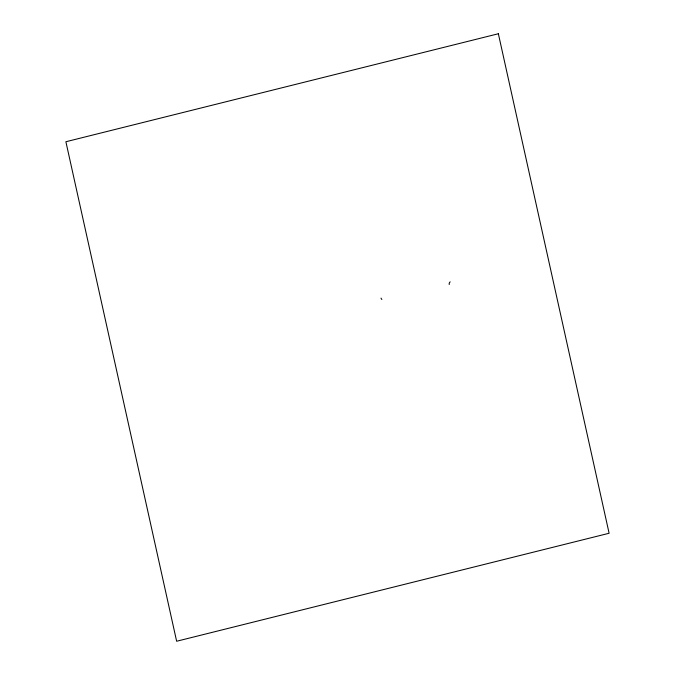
<?xml version="1.0" encoding="UTF-8"?>
<svg xmlns="http://www.w3.org/2000/svg" width="675" height="675" viewBox="0 0 675 675"><rect width="100%" height="100%" fill="white"/><g stroke="black" fill="none" stroke-linecap="round" stroke-linejoin="round"><path stroke-width="1.01" d="M381.881 299.455A3.046 2.742 -20.6 0 1 381.054 298.097M449.221 284.538A3.046 2.742 -20.6 0 1 450.183 281.846M498.361 33.75L65.888 141.742L176.639 641.25L609.112 533.258L498.361 33.75"/></g></svg>
